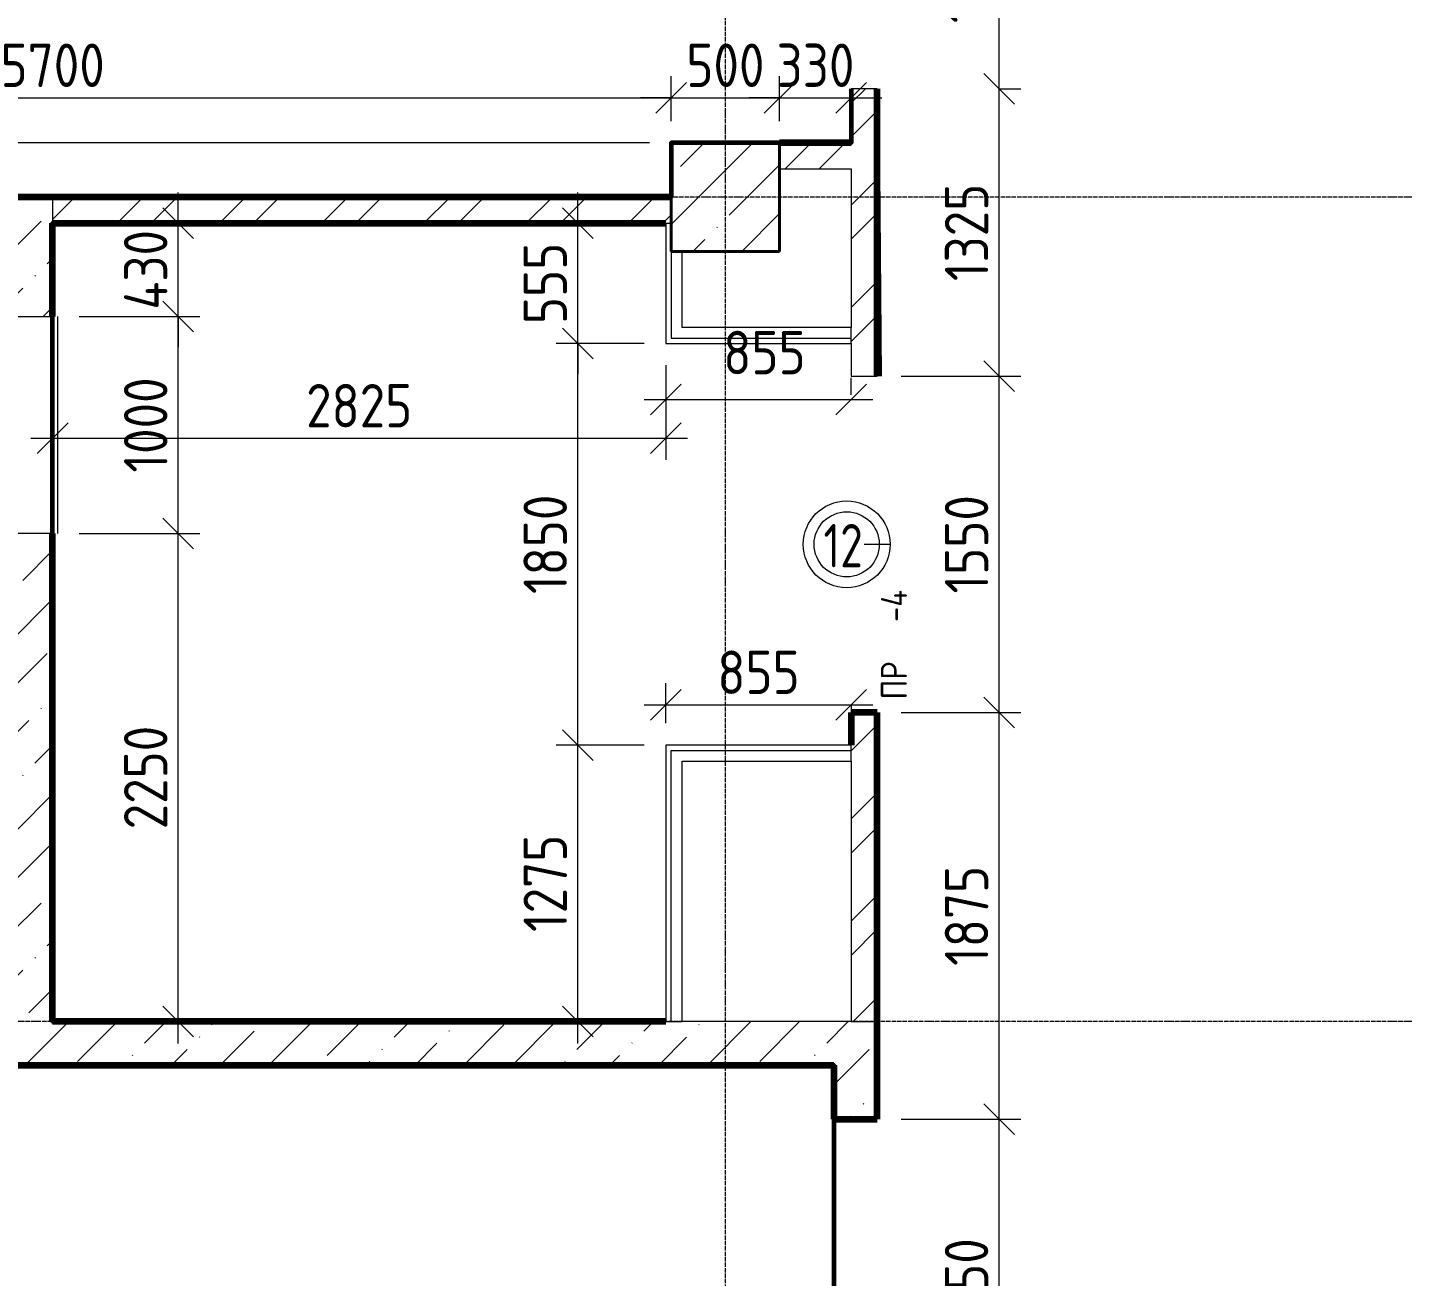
# Model space of a CAD drawing. Header units: millimetres. Extents: x -56773 to 221258, y -262288 to 26541.
# Drawn here: x -16816 to -10480, y 13630 to 19387 of the extents above; entities that cross this region are included whole.
import ezdxf

# ---------------------------------------------------------------- set-up
doc = ezdxf.new("R2010")
doc.units = ezdxf.units.MM
doc.linetypes.add('ADSK_Линия сетки', pattern=[25, 20, -2.5, 0, -2.5])
doc.linetypes.add('ADSK_Штриховая_ш2 п1_5', pattern=[4.5, 3, -1.5])
for name, color, linetype, lineweight in [('3.1 Штукатурка для инвесторов', 5, 'Continuous', 60), ('3.2) Штук 4 вып Сентябрь', 162, 'Continuous', 120), ('4.3)Шпакл баз сент инв подв и 1 эт', 6, 'Continuous', 60), ('Двери', 7, 'Continuous', 9), ('Марки', 7, 'Continuous', 20), ('Марки дверей', 7, 'Continuous', 20), ('Несущие колонны', 7, 'Continuous', 18), ('Оси', 7, 'Continuous', 9), ('Размеры', 7, 'Continuous', 9), ('Стены внутренние', 7, 'Continuous', 18), ('Стены наружные', 7, 'Continuous', 18), ('Стены штриховка', 7, 'Continuous', 9)]:
    doc.layers.add(name, color=color, linetype=linetype, lineweight=lineweight)
doc.styles.add('GOST Common_3', font='', dxfattribs={"width": 0.9, "height": 200})
doc.styles.add('GOST Common_9', font='', dxfattribs={"width": 0.9, "height": 120})
doc.styles.add('GOST Common_B', font='', dxfattribs={"width": 0.8, "height": 200})
doc.styles.get('GOST Common_3').set_extended_font_data('GOST Common')
doc.styles.get('GOST Common_9').set_extended_font_data('GOST Common')
doc.styles.get('GOST Common_B').set_extended_font_data('GOST Common', bold=True)
doc.dimstyles.new('ADSK_Основной_2_0', dxfattribs={"dimscale": 304.8, "dimtxt": 201.142999, "dimasz": 0.463911, "dimexe": 0.328084, "dimexo": 0.328084, "dimgap": 0.164042, "dimtad": 1, "dimdec": 3, "dimrnd": 0.001, "dimdsep": 46, "dimtxsty": 'GOST Common_3', "dimblk1": 'OBLIQUE', "dimblk2": 'OBLIQUE', "dimsah": 1, "dimcen": 0.09, "dimdle": 0.328084, "dimazin": 2, "dimtfac": 1, "dimtdec": 4, "dimtix": 1, "dimtmove": 0, "dimatfit": 3, "dimfxl": 1, "dimtvp": 1, "dimtolj": 1, "dimtzin": 0, "dimlwd": 20, "dimlwe": 20, "dimarcsym": 2})
pattern_1 = [(45, (0, 0), (84.19025, 308.6967), [396.875, -79.375, 3.353, -76.022])]
pattern_2 = [(45, (0, 0), (-235.7317, 235.7317), []), (45, (157.15, 0), (-235.7317, 235.7317), [])]

# ---------------------------------------------------------------- blocks, each defined once
blk = doc.blocks.new('ADSK_Дверь_Проем - ADSK_Дверь_Проем-730830-Кладочный план подвала')
at = {"layer": 'Двери', "linetype": 'ADSK_Штриховая_ш2 п1_5'}
for p, q in [((-500, 100), (500, 100)), ((-500, -100), (500, -100))]:
    blk.add_line(p, q, dxfattribs=at)
blk = doc.blocks.new('ADSK_КолоннаЖБ_Прямоугольная - 500x500 мм-1807509-Кладочный план подвала')
at = {"layer": 'Несущие колонны', "lineweight": 40}
for p, q in [((-250, 250), (250, 250)), ((-250, -250), (-250, 250)), ((250, 250), (250, -250)), ((250, -250), (-250, -250))]:
    blk.add_line(p, q, dxfattribs=at)
blk = doc.blocks.new('ADSK_Дверь_Проем - ADSK_Дверь_Проем-3352724-Кладочный план подвала')
at = {"layer": 'Двери', "linetype": 'ADSK_Штриховая_ш2 п1_5'}
for p, q in [((-500, 11), (500, 11)), ((-500, -11), (500, -11))]:
    blk.add_line(p, q, dxfattribs=at)
blk = doc.blocks.new('_Oblique')
at = {"color": 0, "linetype": 'ByBlock', "lineweight": -2}
blk.add_line((-0.5, -0.5), (0.5, 0.5), dxfattribs=at)
blk = doc.blocks.new('DIMBLOCK57-Кладочный план подвала')
at = {"layer": 'Defpoints', "color": 0, "lineweight": 25, "transparency": 16777216}
for p in [(-12890, 14355), (-12338.8, 14355), (-12890, 12805)]:
    blk.add_point(p, dxfattribs=at)
at = {"layer": 'Размеры', "color": 0, "lineweight": 20, "transparency": 16777216}
for p, q in [((-12338.8, 12705), (-12338.8, 14455)), ((-12790, 14355), (-12238.8, 14355)), ((-12790, 12805), (-12238.8, 12805))]:
    blk.add_line(p, q, dxfattribs=at)
at = {"layer": 'Размеры', "color": 0, "lineweight": 20, "transparency": 16777216, "xscale": 141.4, "yscale": 141.4, "zscale": 141.4}
for p, rotation in [((-12338.8, 14355), 90), ((-12338.8, 12805), 270)]:
    blk.add_blockref('_Oblique', p, dxfattribs=dict(at, rotation=rotation))
at = {"layer": 'Размеры', "color": 0, "lineweight": 9, "transparency": 16777216, "insert": (-12488.8, 13580), "char_height": 200, "width": 560.473, "attachment_point": 5, "rotation": 90, "style": 'GOST Common_3'}
blk.add_mtext('\\A1;1550', dxfattribs=at)
blk = doc.blocks.new('DIMBLOCK58-Кладочный план подвала')
at = {"layer": 'Defpoints', "color": 0, "lineweight": 25, "transparency": 16777216}
for p in [(-12890, 16230), (-12338.8, 16230), (-12890, 14355)]:
    blk.add_point(p, dxfattribs=at)
at = {"layer": 'Размеры', "color": 0, "lineweight": 20, "transparency": 16777216}
for p, q in [((-12338.8, 14255), (-12338.8, 16330)), ((-12790, 16230), (-12238.8, 16230)), ((-12790, 14355), (-12238.8, 14355))]:
    blk.add_line(p, q, dxfattribs=at)
at = {"layer": 'Размеры', "color": 0, "lineweight": 20, "transparency": 16777216, "xscale": 141.4, "yscale": 141.4, "zscale": 141.4}
for p, rotation in [((-12338.8, 16230), 90), ((-12338.8, 14355), 270)]:
    blk.add_blockref('_Oblique', p, dxfattribs=dict(at, rotation=rotation))
at = {"layer": 'Размеры', "color": 0, "lineweight": 9, "transparency": 16777216, "insert": (-12488.8, 15292.5), "char_height": 200, "width": 560.473, "attachment_point": 5, "rotation": 90, "style": 'GOST Common_3'}
blk.add_mtext('\\A1;1875', dxfattribs=at)
blk = doc.blocks.new('DIMBLOCK59-Кладочный план подвала')
at = {"layer": 'Defpoints', "color": 0, "lineweight": 25, "transparency": 16777216}
for p in [(-12890, 17780), (-12338.8, 17780), (-12890, 16230)]:
    blk.add_point(p, dxfattribs=at)
at = {"layer": 'Размеры', "color": 0, "lineweight": 20, "transparency": 16777216}
for p, q in [((-12338.8, 16130), (-12338.8, 17880)), ((-12790, 17780), (-12238.8, 17780)), ((-12790, 16230), (-12238.8, 16230))]:
    blk.add_line(p, q, dxfattribs=at)
at = {"layer": 'Размеры', "color": 0, "lineweight": 20, "transparency": 16777216, "xscale": 141.4, "yscale": 141.4, "zscale": 141.4}
for p, rotation in [((-12338.8, 17780), 90), ((-12338.8, 16230), 270)]:
    blk.add_blockref('_Oblique', p, dxfattribs=dict(at, rotation=rotation))
at = {"layer": 'Размеры', "color": 0, "lineweight": 9, "transparency": 16777216, "insert": (-12488.8, 17005), "char_height": 200, "width": 560.473, "attachment_point": 5, "rotation": 90, "style": 'GOST Common_3'}
blk.add_mtext('\\A1;1550', dxfattribs=at)
blk = doc.blocks.new('DIMBLOCK60-Кладочный план подвала')
at = {"layer": 'Defpoints', "color": 0, "lineweight": 25, "transparency": 16777216}
for p in [(-12438.8, 19105), (-12338.8, 19105), (-12890, 17780)]:
    blk.add_point(p, dxfattribs=at)
at = {"layer": 'Размеры', "color": 0, "lineweight": 20, "transparency": 16777216}
for p, q in [((-12338.8, 17680), (-12338.8, 19205)), ((-12338.8, 19105), (-12238.8, 19105)), ((-12790, 17780), (-12238.8, 17780))]:
    blk.add_line(p, q, dxfattribs=at)
at = {"layer": 'Размеры', "color": 0, "lineweight": 20, "transparency": 16777216, "xscale": 141.4, "yscale": 141.4, "zscale": 141.4}
for p, rotation in [((-12338.8, 19105), 90), ((-12338.8, 17780), 270)]:
    blk.add_blockref('_Oblique', p, dxfattribs=dict(at, rotation=rotation))
at = {"layer": 'Размеры', "color": 0, "lineweight": 9, "transparency": 16777216, "insert": (-12488.8, 18442.5), "char_height": 200, "width": 560.473, "attachment_point": 5, "rotation": 90, "style": 'GOST Common_3'}
blk.add_mtext('\\A1;1325', dxfattribs=at)
blk = doc.blocks.new('DIMBLOCK61-Кладочный план подвала')
at = {"layer": 'Defpoints', "color": 0, "lineweight": 25, "transparency": 16777216}
for p in [(-12438.8, 20155), (-12338.8, 20155), (-12438.8, 19105)]:
    blk.add_point(p, dxfattribs=at)
at = {"layer": 'Размеры', "color": 0, "lineweight": 20, "transparency": 16777216}
for p, q in [((-12338.8, 19005), (-12338.8, 20255)), ((-12338.8, 20155), (-12238.8, 20155)), ((-12338.8, 19105), (-12238.8, 19105))]:
    blk.add_line(p, q, dxfattribs=at)
at = {"layer": 'Размеры', "color": 0, "lineweight": 20, "transparency": 16777216, "xscale": 141.4, "yscale": 141.4, "zscale": 141.4}
for p, rotation in [((-12338.8, 20155), 90), ((-12338.8, 19105), 270)]:
    blk.add_blockref('_Oblique', p, dxfattribs=dict(at, rotation=rotation))
at = {"layer": 'Размеры', "color": 0, "lineweight": 9, "transparency": 16777216, "insert": (-12488.8, 19630), "char_height": 200, "width": 560.473, "attachment_point": 5, "rotation": 90, "style": 'GOST Common_3'}
blk.add_mtext('\\A1;1050', dxfattribs=at)
blk = doc.blocks.new('DIMBLOCK83-Кладочный план подвала')
at = {"layer": 'Defpoints', "color": 0, "lineweight": 25, "transparency": 16777216}
for p in [(-19550, 19162.8), (-13850, 19062.8), (-13850, 18855)]:
    blk.add_point(p, dxfattribs=at)
at = {"layer": 'Размеры', "color": 0, "lineweight": 20, "transparency": 16777216}
for p, q in [((-13850, 18955), (-13850, 19162.8)), ((-19650, 19062.8), (-13750, 19062.8)), ((-19550, 19062.8), (-19550, 18962.8))]:
    blk.add_line(p, q, dxfattribs=at)
at = {"layer": 'Размеры', "color": 0, "lineweight": 20, "transparency": 16777216, "xscale": 141.4, "yscale": 141.4, "zscale": 141.4, "rotation": 180}
blk.add_blockref('_Oblique', (-19550, 19062.8), dxfattribs=at)
at = {"layer": 'Размеры', "color": 0, "lineweight": 20, "transparency": 16777216, "xscale": 141.4, "yscale": 141.4, "zscale": 141.4}
blk.add_blockref('_Oblique', (-13850, 19062.8), dxfattribs=at)
at = {"layer": 'Размеры', "color": 0, "lineweight": 9, "transparency": 16777216, "insert": (-16700, 19212.8), "char_height": 200, "width": 605.475, "attachment_point": 5, "style": 'GOST Common_3'}
blk.add_mtext('\\A1;5700', dxfattribs=at)
blk = doc.blocks.new('DIMBLOCK84-Кладочный план подвала')
at = {"layer": 'Defpoints', "color": 0, "lineweight": 25, "transparency": 16777216}
for p in [(-13350, 19062.8), (-13850, 18855), (-13350, 18855)]:
    blk.add_point(p, dxfattribs=at)
at = {"layer": 'Размеры', "color": 0, "lineweight": 20, "transparency": 16777216}
for p, q in [((-13850, 18955), (-13850, 19162.8)), ((-13350, 18955), (-13350, 19162.8)), ((-13850, 19062.8), (-13991.4, 19062.8)), ((-13850, 19062.8), (-13350, 19062.8)), ((-13350, 19062.8), (-13208.6, 19062.8))]:
    blk.add_line(p, q, dxfattribs=at)
at = {"layer": 'Размеры', "color": 0, "lineweight": 20, "transparency": 16777216, "xscale": 141.4, "yscale": 141.4, "zscale": 141.4}
blk.add_blockref('_Oblique', (-13850, 19062.8), dxfattribs=at)
at = {"layer": 'Размеры', "color": 0, "lineweight": 20, "transparency": 16777216, "xscale": 141.4, "yscale": 141.4, "zscale": 141.4, "rotation": 180}
blk.add_blockref('_Oblique', (-13350, 19062.8), dxfattribs=at)
at = {"layer": 'Размеры', "color": 0, "lineweight": 9, "transparency": 16777216, "insert": (-13600, 19212.8), "char_height": 200, "width": 454.106, "attachment_point": 5, "style": 'GOST Common_3'}
blk.add_mtext('\\A1;500', dxfattribs=at)
blk = doc.blocks.new('DIMBLOCK85-Кладочный план подвала')
at = {"layer": 'Defpoints', "color": 0, "lineweight": 25, "transparency": 16777216}
for p in [(-13020, 19162.8), (-13020, 19062.8), (-13350, 18855)]:
    blk.add_point(p, dxfattribs=at)
at = {"layer": 'Размеры', "color": 0, "lineweight": 20, "transparency": 16777216}
for p, q in [((-13350, 18955), (-13350, 19162.8)), ((-13350, 19062.8), (-13491.4, 19062.8)), ((-13350, 19062.8), (-13020, 19062.8)), ((-13020, 19062.8), (-13020, 18962.8)), ((-13020, 19062.8), (-12878.6, 19062.8))]:
    blk.add_line(p, q, dxfattribs=at)
at = {"layer": 'Размеры', "color": 0, "lineweight": 20, "transparency": 16777216, "xscale": 141.4, "yscale": 141.4, "zscale": 141.4}
blk.add_blockref('_Oblique', (-13350, 19062.8), dxfattribs=at)
at = {"layer": 'Размеры', "color": 0, "lineweight": 20, "transparency": 16777216, "xscale": 141.4, "yscale": 141.4, "zscale": 141.4, "rotation": 180}
blk.add_blockref('_Oblique', (-13020, 19062.8), dxfattribs=at)
at = {"layer": 'Размеры', "color": 0, "lineweight": 9, "transparency": 16777216, "insert": (-13185, 19212.8), "char_height": 200, "width": 454.106, "attachment_point": 5, "style": 'GOST Common_3'}
blk.add_mtext('\\A1;330', dxfattribs=at)
blk = doc.blocks.new('DIMBLOCK86-Кладочный план подвала')
at = {"layer": 'Defpoints', "color": 0, "lineweight": 25, "transparency": 16777216}
for p in [(-18030.7, 18855), (-13850, 18855), (-16700, 18605)]:
    blk.add_point(p, dxfattribs=at)
at = {"layer": 'Размеры', "color": 0, "lineweight": 20, "transparency": 16777216}
for p, q in [((-18030.7, 18855), (-18030.7, 19576.4)), ((-13950, 18855), (-18130.7, 18855)), ((-18030.7, 18505), (-18030.7, 18855)), ((-16800, 18605), (-18130.7, 18605))]:
    blk.add_line(p, q, dxfattribs=at)
at = {"layer": 'Размеры', "color": 0, "lineweight": 20, "transparency": 16777216, "xscale": 141.4, "yscale": 141.4, "zscale": 141.4}
for p, rotation in [((-18030.7, 18855), 90), ((-18030.7, 18605), 270)]:
    blk.add_blockref('_Oblique', p, dxfattribs=dict(at, rotation=rotation))
at = {"layer": 'Размеры', "color": 0, "lineweight": 9, "transparency": 16777216, "insert": (-18347.4, 19067.9), "char_height": 200, "width": 454.106, "attachment_point": 1, "rotation": 90, "line_spacing_factor": 1.022761, "style": 'GOST Common_3'}
blk.add_mtext('\\A1;250', dxfattribs=at)
blk = doc.blocks.new('DIMBLOCK87-Кладочный план подвала')
at = {"layer": 'Defpoints', "color": 0, "lineweight": 25, "transparency": 16777216}
for p in [(-17656.4, 23755), (-17556.4, 23755), (-13850, 18855)]:
    blk.add_point(p, dxfattribs=at)
at = {"layer": 'Размеры', "color": 0, "lineweight": 20, "transparency": 16777216}
for p, q in [((-17556.4, 18755), (-17556.4, 23855)), ((-17556.4, 23755), (-17456.4, 23755)), ((-13950, 18855), (-17656.4, 18855))]:
    blk.add_line(p, q, dxfattribs=at)
at = {"layer": 'Размеры', "color": 0, "lineweight": 20, "transparency": 16777216, "xscale": 141.4, "yscale": 141.4, "zscale": 141.4}
for p, rotation in [((-17556.4, 23755), 90), ((-17556.4, 18855), 270)]:
    blk.add_blockref('_Oblique', p, dxfattribs=dict(at, rotation=rotation))
at = {"layer": 'Размеры', "color": 0, "lineweight": 9, "transparency": 16777216, "insert": (-17706.4, 21305), "char_height": 200, "width": 625.93, "attachment_point": 5, "rotation": 90, "style": 'GOST Common_3'}
blk.add_mtext('\\A1;4900', dxfattribs=at)
blk = doc.blocks.new('DIMBLOCK88-Кладочный план подвала')
at = {"layer": 'Defpoints', "color": 0, "lineweight": 25, "transparency": 16777216}
for p in [(-16678, 17055), (-16121.3, 17055), (-16221.3, 14805)]:
    blk.add_point(p, dxfattribs=at)
at = {"layer": 'Размеры', "color": 0, "lineweight": 20, "transparency": 16777216}
for p, q in [((-16121.3, 14705), (-16121.3, 17155)), ((-16578, 17055), (-16021.3, 17055)), ((-16121.3, 14805), (-16021.3, 14805))]:
    blk.add_line(p, q, dxfattribs=at)
at = {"layer": 'Размеры', "color": 0, "lineweight": 20, "transparency": 16777216, "xscale": 141.4, "yscale": 141.4, "zscale": 141.4}
for p, rotation in [((-16121.3, 17055), 90), ((-16121.3, 14805), 270)]:
    blk.add_blockref('_Oblique', p, dxfattribs=dict(at, rotation=rotation))
at = {"layer": 'Размеры', "color": 0, "lineweight": 9, "transparency": 16777216, "insert": (-16271.3, 15930), "char_height": 200, "width": 605.475, "attachment_point": 5, "rotation": 90, "style": 'GOST Common_3'}
blk.add_mtext('\\A1;2250', dxfattribs=at)
blk = doc.blocks.new('DIMBLOCK89-Кладочный план подвала')
at = {"layer": 'Defpoints', "color": 0, "lineweight": 25, "transparency": 16777216}
for p in [(-16678, 18055), (-16121.3, 18055), (-16678, 17055)]:
    blk.add_point(p, dxfattribs=at)
at = {"layer": 'Размеры', "color": 0, "lineweight": 20, "transparency": 16777216}
for p, q in [((-16121.3, 16955), (-16121.3, 18155)), ((-16578, 18055), (-16021.3, 18055)), ((-16578, 17055), (-16021.3, 17055))]:
    blk.add_line(p, q, dxfattribs=at)
at = {"layer": 'Размеры', "color": 0, "lineweight": 20, "transparency": 16777216, "xscale": 141.4, "yscale": 141.4, "zscale": 141.4}
for p, rotation in [((-16121.3, 18055), 90), ((-16121.3, 17055), 270)]:
    blk.add_blockref('_Oblique', p, dxfattribs=dict(at, rotation=rotation))
at = {"layer": 'Размеры', "color": 0, "lineweight": 9, "transparency": 16777216, "insert": (-16271.3, 17555), "char_height": 200, "width": 560.473, "attachment_point": 5, "rotation": 90, "style": 'GOST Common_3'}
blk.add_mtext('\\A1;1000', dxfattribs=at)
blk = doc.blocks.new('DIMBLOCK90-Кладочный план подвала')
at = {"layer": 'Defpoints', "color": 0, "lineweight": 25, "transparency": 16777216}
for p in [(-16221.3, 18485), (-16121.3, 18485), (-16678, 18055)]:
    blk.add_point(p, dxfattribs=at)
at = {"layer": 'Размеры', "color": 0, "lineweight": 20, "transparency": 16777216}
for p, q in [((-16121.3, 18485), (-16121.3, 18626.4)), ((-16121.3, 18485), (-16021.3, 18485)), ((-16121.3, 18055), (-16121.3, 18485)), ((-16578, 18055), (-16021.3, 18055)), ((-16121.3, 18055), (-16121.3, 17913.6))]:
    blk.add_line(p, q, dxfattribs=at)
at = {"layer": 'Размеры', "color": 0, "lineweight": 20, "transparency": 16777216, "xscale": 141.4, "yscale": 141.4, "zscale": 141.4}
for p, rotation in [((-16121.3, 18485), 270), ((-16121.3, 18055), 90)]:
    blk.add_blockref('_Oblique', p, dxfattribs=dict(at, rotation=rotation))
at = {"layer": 'Размеры', "color": 0, "lineweight": 9, "transparency": 16777216, "insert": (-16271.3, 18270), "char_height": 200, "width": 474.561, "attachment_point": 5, "rotation": 90, "style": 'GOST Common_3'}
blk.add_mtext('\\A1;430', dxfattribs=at)
blk = doc.blocks.new('DIMBLOCK91-Кладочный план подвала')
at = {"layer": 'Defpoints', "color": 0, "lineweight": 25, "transparency": 16777216}
for p in [(-13875, 17930), (-16700, 17593.9), (-13875, 17493.9)]:
    blk.add_point(p, dxfattribs=at)
at = {"layer": 'Размеры', "color": 0, "lineweight": 20, "transparency": 16777216}
for p, q in [((-13875, 17830), (-13875, 17393.9)), ((-16800, 17493.9), (-13775, 17493.9)), ((-16700, 17493.9), (-16700, 17393.9))]:
    blk.add_line(p, q, dxfattribs=at)
at = {"layer": 'Размеры', "color": 0, "lineweight": 20, "transparency": 16777216, "xscale": 141.4, "yscale": 141.4, "zscale": 141.4, "rotation": 180}
blk.add_blockref('_Oblique', (-16700, 17493.9), dxfattribs=at)
at = {"layer": 'Размеры', "color": 0, "lineweight": 20, "transparency": 16777216, "xscale": 141.4, "yscale": 141.4, "zscale": 141.4}
blk.add_blockref('_Oblique', (-13875, 17493.9), dxfattribs=at)
at = {"layer": 'Размеры', "color": 0, "lineweight": 9, "transparency": 16777216, "insert": (-15287.5, 17643.9), "char_height": 200, "width": 605.475, "attachment_point": 5, "style": 'GOST Common_3'}
blk.add_mtext('\\A1;2825', dxfattribs=at)
blk = doc.blocks.new('DIMBLOCK92-Кладочный план подвала')
at = {"layer": 'Defpoints', "color": 0, "lineweight": 25, "transparency": 16777216}
for p in [(-13875, 17930), (-13020, 17672), (-13020, 17593.9)]:
    blk.add_point(p, dxfattribs=at)
at = {"layer": 'Размеры', "color": 0, "lineweight": 20, "transparency": 16777216}
for p, q in [((-13875, 17830), (-13875, 17572)), ((-13020, 17693.9), (-13020, 17772)), ((-13975, 17672), (-12920, 17672))]:
    blk.add_line(p, q, dxfattribs=at)
at = {"layer": 'Размеры', "color": 0, "lineweight": 20, "transparency": 16777216, "xscale": 141.4, "yscale": 141.4, "zscale": 141.4, "rotation": 180}
blk.add_blockref('_Oblique', (-13875, 17672), dxfattribs=at)
at = {"layer": 'Размеры', "color": 0, "lineweight": 20, "transparency": 16777216, "xscale": 141.4, "yscale": 141.4, "zscale": 141.4}
blk.add_blockref('_Oblique', (-13020, 17672), dxfattribs=at)
at = {"layer": 'Размеры', "color": 0, "lineweight": 9, "transparency": 16777216, "insert": (-13610, 17988.6), "char_height": 200, "width": 454.106, "attachment_point": 1, "line_spacing_factor": 1.022761, "style": 'GOST Common_3'}
blk.add_mtext('\\A1;855', dxfattribs=at)
blk = doc.blocks.new('DIMBLOCK93-Кладочный план подвала')
at = {"layer": 'Defpoints', "color": 0, "lineweight": 25, "transparency": 16777216}
for p in [(-14280.2, 16080), (-13875, 16080), (-14380.2, 14805)]:
    blk.add_point(p, dxfattribs=at)
at = {"layer": 'Размеры', "color": 0, "lineweight": 20, "transparency": 16777216}
for p, q in [((-14280.2, 14705), (-14280.2, 16180)), ((-13975, 16080), (-14380.2, 16080)), ((-14280.2, 14805), (-14180.2, 14805))]:
    blk.add_line(p, q, dxfattribs=at)
at = {"layer": 'Размеры', "color": 0, "lineweight": 20, "transparency": 16777216, "xscale": 141.4, "yscale": 141.4, "zscale": 141.4}
for p, rotation in [((-14280.2, 16080), 90), ((-14280.2, 14805), 270)]:
    blk.add_blockref('_Oblique', p, dxfattribs=dict(at, rotation=rotation))
at = {"layer": 'Размеры', "color": 0, "lineweight": 9, "transparency": 16777216, "insert": (-14430.2, 15442.5), "char_height": 200, "width": 560.473, "attachment_point": 5, "rotation": 90, "style": 'GOST Common_3'}
blk.add_mtext('\\A1;1275', dxfattribs=at)
blk = doc.blocks.new('DIMBLOCK94-Кладочный план подвала')
at = {"layer": 'Defpoints', "color": 0, "lineweight": 25, "transparency": 16777216}
for p in [(-14280.2, 17930), (-13875, 17930), (-13875, 16080)]:
    blk.add_point(p, dxfattribs=at)
at = {"layer": 'Размеры', "color": 0, "lineweight": 20, "transparency": 16777216}
for p, q in [((-14280.2, 15980), (-14280.2, 18030)), ((-13975, 17930), (-14380.2, 17930)), ((-13975, 16080), (-14380.2, 16080))]:
    blk.add_line(p, q, dxfattribs=at)
at = {"layer": 'Размеры', "color": 0, "lineweight": 20, "transparency": 16777216, "xscale": 141.4, "yscale": 141.4, "zscale": 141.4}
for p, rotation in [((-14280.2, 17930), 90), ((-14280.2, 16080), 270)]:
    blk.add_blockref('_Oblique', p, dxfattribs=dict(at, rotation=rotation))
at = {"layer": 'Размеры', "color": 0, "lineweight": 9, "transparency": 16777216, "insert": (-14430.2, 17005), "char_height": 200, "width": 560.473, "attachment_point": 5, "rotation": 90, "style": 'GOST Common_3'}
blk.add_mtext('\\A1;1850', dxfattribs=at)
blk = doc.blocks.new('DIMBLOCK95-Кладочный план подвала')
at = {"layer": 'Defpoints', "color": 0, "lineweight": 25, "transparency": 16777216}
for p in [(-14380.2, 18485), (-14280.2, 18485), (-13875, 17930)]:
    blk.add_point(p, dxfattribs=at)
at = {"layer": 'Размеры', "color": 0, "lineweight": 20, "transparency": 16777216}
for p, q in [((-14280.2, 18485), (-14280.2, 18626.4)), ((-14280.2, 18485), (-14180.2, 18485)), ((-14280.2, 17930), (-14280.2, 18485)), ((-13975, 17930), (-14380.2, 17930)), ((-14280.2, 17930), (-14280.2, 17788.6))]:
    blk.add_line(p, q, dxfattribs=at)
at = {"layer": 'Размеры', "color": 0, "lineweight": 20, "transparency": 16777216, "xscale": 141.4, "yscale": 141.4, "zscale": 141.4}
for p, rotation in [((-14280.2, 18485), 270), ((-14280.2, 17930), 90)]:
    blk.add_blockref('_Oblique', p, dxfattribs=dict(at, rotation=rotation))
at = {"layer": 'Размеры', "color": 0, "lineweight": 9, "transparency": 16777216, "insert": (-14430.2, 18207.5), "char_height": 200, "width": 454.106, "attachment_point": 5, "rotation": 90, "style": 'GOST Common_3'}
blk.add_mtext('\\A1;555', dxfattribs=at)
blk = doc.blocks.new('DIMBLOCK96-Кладочный план подвала')
at = {"layer": 'Defpoints', "color": 0, "lineweight": 25, "transparency": 16777216}
for p in [(-13020, 16365.1), (-13020, 16265.1), (-13875, 16080)]:
    blk.add_point(p, dxfattribs=at)
at = {"layer": 'Размеры', "color": 0, "lineweight": 20, "transparency": 16777216}
for p, q in [((-13875, 16180), (-13875, 16365.1)), ((-13975, 16265.1), (-12920, 16265.1)), ((-13020, 16265.1), (-13020, 16165.1))]:
    blk.add_line(p, q, dxfattribs=at)
at = {"layer": 'Размеры', "color": 0, "lineweight": 20, "transparency": 16777216, "xscale": 141.4, "yscale": 141.4, "zscale": 141.4, "rotation": 180}
blk.add_blockref('_Oblique', (-13875, 16265.1), dxfattribs=at)
at = {"layer": 'Размеры', "color": 0, "lineweight": 20, "transparency": 16777216, "xscale": 141.4, "yscale": 141.4, "zscale": 141.4}
blk.add_blockref('_Oblique', (-13020, 16265.1), dxfattribs=at)
at = {"layer": 'Размеры', "color": 0, "lineweight": 9, "transparency": 16777216, "insert": (-13447.5, 16415.1), "char_height": 200, "width": 454.106, "attachment_point": 5, "style": 'GOST Common_3'}
blk.add_mtext('\\A1;855', dxfattribs=at)
blk = doc.blocks.new('М_двери1 - Марка экземпляра 2-3719212-Кладочный план подвала')
at = {"layer": 'Марки дверей'}
for radius in [2, 1.5]:
    blk.add_circle((0, 0), radius, dxfattribs=at)

msp = doc.modelspace()

# ---------------------------------------------------------------- hatches: boundary and pattern name
at = {"layer": 'Несущие колонны', "lineweight": 9}
h = msp.add_hatch(dxfattribs=at)
h.set_pattern_fill('FP_3', color=256, style=0, pattern_type=2)
h.set_pattern_definition([(45, (0, 0), (-224.5064, 224.5064), []), (45, (224.5, 0), (-224.5064, 224.5064), [396.875, -79.375, 3.353, -76.022])])
h.paths.add_polyline_path([(-13350, 18354.969), (-13350, 18854.969), (-13850, 18854.969), (-13850, 18354.969), (-13800, 18354.969)])
at = {"layer": 'Стены внутренние', "lineweight": 9}
h = msp.add_hatch(dxfattribs=at)
h.set_pattern_fill('FP_2', color=256, style=0, pattern_type=2)
h.set_pattern_definition(pattern_2)
h.paths.add_polyline_path([(-13020, 14804.969), (-12900, 14804.969), (-12900, 16229.969), (-13020, 16229.969), (-13020, 15315.6419)])
h.paths.add_polyline_path([(-13020, 17779.969), (-12900, 17779.969), (-12900, 19104.969), (-13020, 19104.969), (-13020, 17929.969)])
h.paths.add_polyline_path([(-12900, 20154.969), (-12900, 23754.969), (-13020, 23754.969), (-13020, 20154.969)])
h = msp.add_hatch(dxfattribs=at)
h.set_pattern_fill('FP_2', color=256, style=0, pattern_type=2)
h.set_pattern_definition(pattern_2)
h.paths.add_polyline_path([(-13020, 18734.969), (-13020, 18854.969), (-13350, 18854.969), (-13350, 18734.969)])
h = msp.add_hatch(dxfattribs=at)
h.set_pattern_fill('FP_2', color=256, style=0, pattern_type=2)
h.set_pattern_definition(pattern_2)
h.paths.add_polyline_path([(-13850, 18484.969), (-13850, 18604.969), (-16700, 18604.969), (-16700, 18484.969), (-13875, 18484.969)])
at = {"layer": 'Стены наружные', "lineweight": 9}
h = msp.add_hatch(dxfattribs=at)
h.set_pattern_fill('FP_1', color=256, style=0, pattern_type=2)
h.set_pattern_definition(pattern_1)
h.paths.add_polyline_path([(-16700, 14804.969), (-16700, 17054.969), (-16900, 17054.969), (-16900, 14804.969)])
h.paths.add_polyline_path([(-16900, 18054.969), (-16700, 18054.969), (-16700, 18604.969), (-16900, 18604.969), (-16900, 18404.969)])
h = msp.add_hatch(dxfattribs=at)
h.set_pattern_fill('FP_1', color=256, style=0, pattern_type=2)
h.set_pattern_definition(pattern_1)
h.paths.add_polyline_path([(-12900, 14604.969), (-12900, 14804.969), (-21500, 14804.969), (-21500, 14604.969), (-13100, 14604.969)])
h = msp.add_hatch(dxfattribs=at)
h.set_pattern_fill('FP_1', color=256, style=0, pattern_type=2)
h.set_pattern_definition(pattern_1)
h.paths.add_polyline_path([(-13020, 11004.969), (-12900, 11004.969), (-12900, 12804.969), (-13100, 12804.969), (-13100, 11004.969)])
h.paths.add_polyline_path([(-13100, 14354.969), (-12900, 14354.969), (-12900, 14604.969), (-13100, 14604.969)])

# ---------------------------------------------------------------- linework, layer by layer
at = {"layer": '3.1 Штукатурка для инвесторов'}
for points in [[(-13020, 19104.969), (-13020, 18854.969), (-13850, 18854.969), (-13850, 18604.969), (-19550, 18604.969)], [(-12900, 19104.969), (-12890, 17779.969)], [(-13875, 14804.969), (-16700, 14804.969), (-16700, 18484.969), (-13875, 18484.969)], [(-12900, 14354.969), (-12900, 16229.969)]]:
    msp.add_lwpolyline(points, dxfattribs=at)
msp.add_lwpolyline([(-21300, 14604.969), (-13100, 14604.969), (-13100, 11204.969), (-21300, 11204.969)], close=True, dxfattribs=at)
at = {"layer": '3.2) Штук 4 вып Сентябрь'}
for p, q in [((-12900, 17779.969), (-12900, 19104.969)), ((-13020, 18854.969), (-13350, 18854.969)), ((-16700, 18604.969), (-19550, 18604.969)), ((-13850, 18604.969), (-16700, 18604.969)), ((-16700, 18054.969), (-16700, 18484.969)), ((-16700, 18484.969), (-13875, 18484.969)), ((-16700, 14804.969), (-16700, 17054.969)), ((-12900, 16229.969), (-13020, 16229.969)), ((-13020, 16229.969), (-13020, 16079.969)), ((-12900, 14804.969), (-12900, 16229.969)), ((-13875, 14804.969), (-16700, 14804.969)), ((-12900, 14354.969), (-12900, 14804.969)), ((-21300, 14604.969), (-13100, 14604.969)), ((-13100, 14604.969), (-13100, 14354.969)), ((-13100, 14354.969), (-12900, 14354.969))]:
    msp.add_line(p, q, dxfattribs=at)
at = {"layer": '4.3)Шпакл баз сент инв подв и 1 эт'}
for p, q in [((-12900, 17779.969), (-12900, 19104.969)), ((-16700, 18054.969), (-16700, 18484.969)), ((-16700, 18484.969), (-13875, 18484.969)), ((-16700, 14804.969), (-16700, 17054.969)), ((-12900, 16229.969), (-13020, 16229.969)), ((-13020, 16229.969), (-13020, 16079.969)), ((-12900, 14804.969), (-12900, 16229.969)), ((-13875, 14804.969), (-16700, 14804.969)), ((-12900, 14354.969), (-12900, 14804.969)), ((-13100, 14604.969), (-13100, 14354.969)), ((-13100, 14354.969), (-12900, 14354.969))]:
    msp.add_line(p, q, dxfattribs=at)
at = {"layer": 'Марки дверей'}
msp.add_line((-12960, 17004.969), (-12841.1683, 17004.969), dxfattribs=at)
at = {"layer": 'Несущие колонны', "lineweight": 9}
for p, q in [((-13350, 18854.969), (-13850, 18854.969)), ((-13850, 18854.969), (-13850, 18604.969)), ((-13350, 18354.969), (-13350, 18854.969)), ((-13850, 18604.969), (-13850, 18354.969)), ((-13850, 18354.969), (-13800, 18354.969)), ((-13800, 18354.969), (-13350, 18354.969))]:
    msp.add_line(p, q, dxfattribs=at)
at = {"layer": 'Оси', "linetype": 'ADSK_Линия сетки', "lineweight": 5}
for p, q in [((-13600, -10973.8823), (-13600, 24500.9141)), ((-2497.4038, 18604.969), (-25240.0967, 18604.969)), ((-2497.4038, 14804.969), (-25240.0967, 14804.969))]:
    msp.add_line(p, q, dxfattribs=at)
at = {"layer": 'Стены внутренние', "lineweight": 5}
for p, q in [((-12900, 19104.969), (-13020, 19104.969)), ((-13020, 19104.969), (-13020, 18854.969)), ((-13350, 18854.969), (-13350, 18734.969)), ((-13350, 18734.969), (-13020, 18734.969)), ((-13020, 18734.969), (-13020, 18004.969)), ((-13875, 18484.969), (-13875, 17929.969)), ((-13850, 18354.969), (-13850, 18484.969)), ((-13800, 18354.969), (-13850, 18354.969)), ((-13800, 18004.969), (-13800, 18354.969)), ((-13020, 18004.969), (-13800, 18004.969)), ((-13875, 17929.969), (-13020, 17929.969)), ((-13020, 17929.969), (-13020, 17779.969)), ((-13020, 17779.969), (-12900, 17779.969)), ((-13875, 16079.969), (-13875, 14804.969)), ((-13020, 16079.969), (-13875, 16079.969)), ((-13800, 14804.969), (-13800, 16004.969)), ((-13800, 16004.969), (-13020, 16004.969)), ((-13020, 16004.969), (-13020, 14804.969))]:
    msp.add_line(p, q, dxfattribs=at)
at = {"layer": 'Стены наружные', "lineweight": 9}
for p, q in [((-16900, 18054.969), (-16700, 18054.969)), ((-16700, 17054.969), (-16900, 17054.969)), ((-13020, 14804.969), (-13800, 14804.969))]:
    msp.add_line(p, q, dxfattribs=at)
at = {"layer": 'Стены штриховка', "lineweight": 9}
for p, q in [((-16700, 18604.969), (-16700, 18484.969)), ((-13875, 18484.969), (-13850, 18484.969)), ((-13850, 18354.969), (-13850, 17954.969)), ((-13020, 17929.969), (-13020, 18004.969)), ((-13850, 17954.969), (-13020, 17954.969)), ((-13850, 14804.969), (-13850, 16054.969)), ((-13850, 16054.969), (-13020, 16054.969)), ((-13020, 16004.969), (-13020, 16079.969)), ((-13875, 14804.969), (-13800, 14804.969)), ((-13020, 14804.969), (-12900, 14804.969))]:
    msp.add_line(p, q, dxfattribs=at)

# ---------------------------------------------------------------- block references
at = {"layer": 'Двери'}
for name, p, rotation in [('ADSK_Дверь_Проем - ADSK_Дверь_Проем-730830-Кладочный план подвала', (-16800, 17554.969), 90.00000000000026), ('ADSK_Дверь_Проем - ADSK_Дверь_Проем-3352724-Кладочный план подвала', (-16689, 17554.969), 270.0000000000002)]:
    msp.add_blockref(name, p, dxfattribs=dict(at, rotation=rotation))
at = {"layer": 'Марки дверей', "xscale": 99.99999999999993, "yscale": 99.99999999999993, "zscale": 99.99999999999993}
msp.add_blockref('М_двери1 - Марка экземпляра 2-3719212-Кладочный план подвала', (-13041.1683, 17004.969), dxfattribs=at)
at = {"layer": 'Несущие колонны', "lineweight": 40, "rotation": 89.9999999999999}
msp.add_blockref('ADSK_КолоннаЖБ_Прямоугольная - 500x500 мм-1807509-Кладочный план подвала', (-13600, 18604.969), dxfattribs=at)

# ---------------------------------------------------------------- texts
at = {"layer": 'Марки', "lineweight": 9, "char_height": 120, "attachment_point": 1, "rotation": 90, "style": 'GOST Common_9'}
for s, insert, width in [('-4', (-12883.2313, 16647.1134), 411.265687), ('ПР', (-12883.2313, 16289.9259), 432.91125)]:
    msp.add_mtext(s, dxfattribs=dict(at, insert=insert, width=width))
at = {"layer": 'Марки дверей', "lineweight": 5, "insert": (-13147.6257, 17098.6279), "char_height": 200, "width": 250.1265, "attachment_point": 1, "style": 'GOST Common_B'}
msp.add_mtext('12', dxfattribs=at)

# ---------------------------------------------------------------- dimensions: what is measured, and where the dimension line sits
at = {"layer": 'Размеры', "lineweight": 9}
for base, p1, p2, override, picture, middle in [((-17556.4083, 23754.969), (-13850, 18854.969), (-17656.3932, 23754.969), {"dimpost": '<>', "dimfxl": 1550}, 'DIMBLOCK87-Кладочный план подвала', (-17706.4083, 21304.969)), ((-12338.8346, 20154.969), (-12438.8195, 19104.969), (-12438.8195, 20154.969), {"dimpost": '<>', "dimfxl": 1550}, 'DIMBLOCK61-Кладочный план подвала', (-12488.8346, 19629.969)), ((-12338.8346, 19104.969), (-12890, 17779.969), (-12438.8195, 19104.969), {"dimpost": '<>', "dimfxl": 1550}, 'DIMBLOCK60-Кладочный план подвала', (-12488.8346, 18442.469)), ((-16121.2655, 18484.969), (-16678, 18054.969), (-16221.2504, 18484.969), {"dimpost": '<>', "dimfxl": 627.31188}, 'DIMBLOCK90-Кладочный план подвала', (-16271.2655, 18269.969)), ((-14280.2404, 18484.969), (-13875, 17929.969), (-14380.2253, 18484.969), {"dimpost": '<>', "dimfxl": 1550}, 'DIMBLOCK95-Кладочный план подвала', (-14430.2404, 18207.469)), ((-16121.2655, 18054.969), (-16678, 17054.969), (-16678, 18054.969), {"dimpost": '<>', "dimfxl": 1000}, 'DIMBLOCK89-Кладочный план подвала', (-16271.2655, 17554.969)), ((-14280.2404, 17929.969), (-13875, 16079.969), (-13875, 17929.969), {"dimpost": '<>', "dimfxl": 1550}, 'DIMBLOCK94-Кладочный план подвала', (-14430.2404, 17004.969)), ((-12338.8346, 17779.969), (-12890, 16229.969), (-12890, 17779.969), {"dimpost": '<>', "dimfxl": 1550}, 'DIMBLOCK59-Кладочный план подвала', (-12488.8346, 17004.969)), ((-16121.2655, 17054.969), (-16221.2504, 14804.969), (-16678, 17054.969), {"dimpost": '<>', "dimfxl": 2295.892026}, 'DIMBLOCK88-Кладочный план подвала', (-16271.2655, 15929.969)), ((-12338.8346, 16229.969), (-12890, 14354.969), (-12890, 16229.969), {"dimpost": '<>', "dimfxl": 1875}, 'DIMBLOCK58-Кладочный план подвала', (-12488.8346, 15292.469)), ((-14280.2404, 16079.969), (-14380.2253, 14804.969), (-13875, 16079.969), {"dimpost": '<>', "dimfxl": 1371.450926}, 'DIMBLOCK93-Кладочный план подвала', (-14430.2404, 15442.469)), ((-12338.8346, 14354.969), (-12890, 12804.969), (-12890, 14354.969), {"dimpost": '<>', "dimfxl": 1550}, 'DIMBLOCK57-Кладочный план подвала', (-12488.8346, 13579.969))]:
    dim = msp.add_linear_dim(base=base, p1=p1, p2=p2, angle=90, dimstyle='ADSK_Основной_2_0', override=override, dxfattribs=at)
    dim.commit()
    dim.dimension.update_dxf_attribs({"geometry": picture, "text_midpoint": middle})
dim = msp.add_linear_dim(base=(-18030.692, 18854.969), p1=(-16700, 18604.969), p2=(-13850, 18854.969), angle=90, dimstyle='ADSK_Основной_2_0', override={"dimpost": '<>', "dimfxl": 1550}, dxfattribs=at)
dim.commit()
dim.dimension.update_dxf_attribs({"geometry": 'DIMBLOCK86-Кладочный план подвала', "text_midpoint": (-18030.692, 19294.9671), "dimtype": 160})
for base, p1, p2, override, picture, middle in [((-13850, 19062.8086), (-19550, 19162.7935), (-13850, 18854.969), {"dimpost": '<>', "dimfxl": 1550}, 'DIMBLOCK83-Кладочный план подвала', (-16700, 19212.8086)), ((-13350, 19062.8086), (-13850, 18854.969), (-13350, 18854.969), {"dimpost": '<>', "dimfxl": 1550}, 'DIMBLOCK84-Кладочный план подвала', (-13600, 19212.8086)), ((-13020, 19062.8086), (-13350, 18854.969), (-13020, 19162.7935), {"dimpost": '<>', "dimfxl": 1550}, 'DIMBLOCK85-Кладочный план подвала', (-13185, 19212.8086)), ((-13875, 17493.9479), (-16700, 17593.9328), (-13875, 17929.969), {"dimpost": '<>', "dimfxl": 1550}, 'DIMBLOCK91-Кладочный план подвала', (-15287.5, 17643.9479)), ((-13020, 16265.1081), (-13875, 16079.969), (-13020, 16365.093), {"dimpost": '<>', "dimfxl": 901.288377}, 'DIMBLOCK96-Кладочный план подвала', (-13447.5, 16415.1081))]:
    dim = msp.add_linear_dim(base=base, p1=p1, p2=p2, dimstyle='ADSK_Основной_2_0', override=override, dxfattribs=at)
    dim.commit()
    dim.dimension.update_dxf_attribs({"geometry": picture, "text_midpoint": middle})
dim = msp.add_linear_dim(base=(-13020, 17671.9803), p1=(-13875, 17929.969), p2=(-13020, 17593.9328), dimstyle='ADSK_Основной_2_0', override={"dimpost": '<>', "dimfxl": 1550}, dxfattribs=at)
dim.commit()
dim.dimension.update_dxf_attribs({"geometry": 'DIMBLOCK92-Кладочный план подвала', "text_midpoint": (-13382.9147, 17671.9803), "dimtype": 160})

doc.saveas('drawing.dxf')
